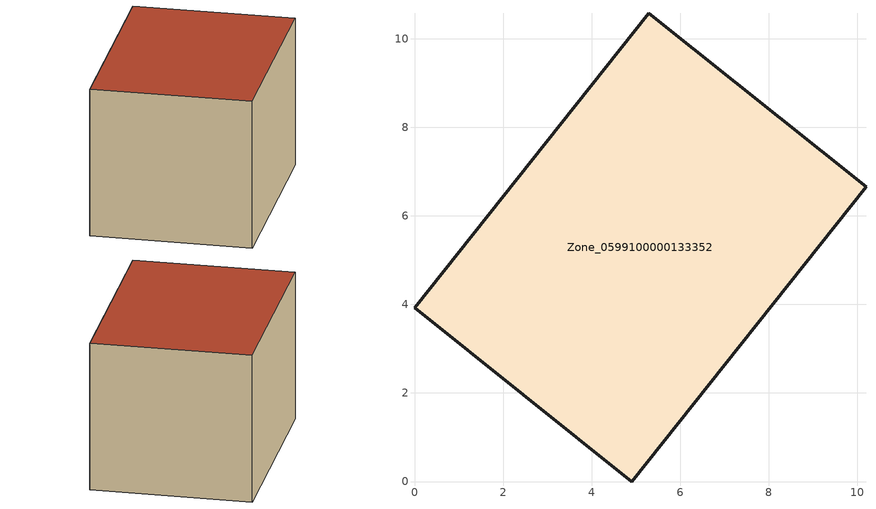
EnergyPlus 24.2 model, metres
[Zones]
Zone_0599100000133352
 floor ground (C_G): 5.29,10.57 10.2,6.66 4.91,0 0,3.92 z0.46
 wall outside (C_F): 4.91,0 10.2,6.66 5.29,10.57 0,3.92 4.91,0 z0.46:6.47
 roof outside (C_R): 10.2,6.66 5.29,10.57 0,3.92 4.91,0 z6.47
[BUILDING]
Pand.0599100000133352: North Axis=0; Terrain=City; Loads Convergence Tolerance Value=0.04; Temperature Convergence Tolerance Value=0.4; Solar Distribution=FullExterior; Maximum Number of Warmup Days=25; Minimum Number of Warmup Days=1
[Site:Location]
Rotterdam.The.Hague.AP_ZH_NLD Design_Conditions: Latitude=51.96; Longitude=4.45; Time Zone=1; Elevation=-4.5
[SITE:GROUNDTEMPERATURE:BUILDINGSURFACE]
18, 18, 18, 18, 18, 18, 18, 18, 18, 18, 18, 18
[MATERIAL] Thermal Absorptance=0.9; Solar Absorptance=0.7; Visible Absorptance=0.7
Name | Roughness | Thickness | Conductivity | Density | Specific Heat
G.TC.1946-1964 | MediumSmooth | 0.15 | 1 | 540 | 1210
F.TC.1946-1964 | Rough | 0.3 | 0.857143 | 1920 | 840
R.TC.1946-1964 | MediumRough | 0.2 | 0.235294 | 1500 | 1000
[CONSTRUCTION]
C_G: G.TC.1946-1964
C_F: F.TC.1946-1964
C_R: R.TC.1946-1964
[ZONE]
Zone_0599100000133352: Type=1; Multiplier=1; Ceiling Height=Autocalculate; Volume=Autocalculate; Floor Area=autocalculate; Part of Total Floor Area=Yes
[ZONEINFILTRATION:DESIGNFLOWRATE]
Infil_Zone_0599100000133352: Zone or ZoneList or Space or SpaceList=Zone_0599100000133352; Schedule=AlwaysOn; Design Flow Rate Calculation Method=Flow/Area; Flow Rate per Floor Area=0.003; Constant Term Coefficient=1; Temperature Term Coefficient=0; Velocity Term Coefficient=0; Velocity Squared Term Coefficient=0
[HVACTEMPLATE:ZONE:IDEALLOADSAIRSYSTEM]
Zone_0599100000133352: Maximum Heating Supply Air Temperature=50; Minimum Cooling Supply Air Temperature=13; Maximum Heating Supply Air Humidity Ratio=0.0156; Minimum Cooling Supply Air Humidity Ratio=0.0077; Heating Limit=NoLimit; Cooling Limit=NoLimit; Dehumidification Control Type=ConstantSensibleHeatRatio; Cooling Sensible Heat Ratio=0.7; Dehumidification Setpoint=60; Humidification Control Type=None; Humidification Setpoint=30; Outdoor Air Method=None; Outdoor Air Flow Rate per Person=0.00944; Outdoor Air Flow Rate per Zone Floor Area=0; Outdoor Air Flow Rate per Zone=0; Demand Controlled Ventilation Type=None; Outdoor Air Economizer Type=NoEconomizer; Heat Recovery Type=None; Sensible Heat Recovery Effectiveness=0.7; Latent Heat Recovery Effectiveness=0.65
[ZONECONTROL:THERMOSTAT]
ThermostatControl_Zone_0599100000133352: Zone or ZoneList=Zone_0599100000133352; Control Type Schedule=DualSetpointControlType; Control 1=Thermostat_Zone_0599100000133352; Temperature Difference Between Cutout And Setpoint=0
[THERMOSTATSETPOINT:DUALSETPOINT]
Thermostat_Zone_0599100000133352: Heating Setpoint Temperature Schedule=HeatingSetpoint_Zone_0599100000133352; Cooling Setpoint Temperature Schedule=CoolingSetpoint_Zone_0599100000133352
[SCHEDULE:COMPACT]
HeatingSetpoint_Zone_0599100000133352: Through: 12/31, For: AllDays, Until: 24:00, 21
CoolingSetpoint_Zone_0599100000133352: Through: 12/31, For: AllDays, Until: 24:00, 24
DualSetpointControlType: Through: 12/31, For: AllDays, Until: 24:00, 4
AlwaysOn: Through: 12/31, For: AllDays, Until: 24:00, 1
